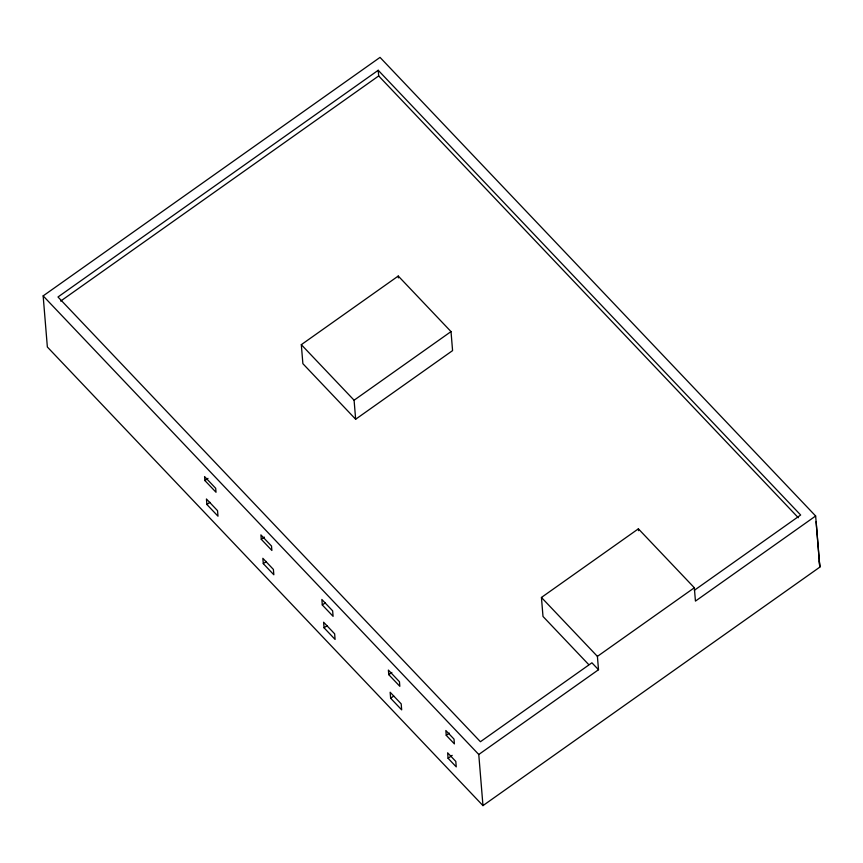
<?xml version="1.0" encoding="UTF-8"?>
<svg xmlns="http://www.w3.org/2000/svg" width="863" height="863" viewBox="0 0 863 863"><rect width="100%" height="100%" fill="white"/><g stroke="black" fill="none" stroke-linecap="round" stroke-linejoin="round"><path stroke-width="1.29" d="M43.15 295.89L380.033 57.39L815.643 515.998L819.85 567.11L482.967 805.611L47.357 347.002L43.15 295.89L478.771 754.489L482.967 805.611M694.337 590.292L800.659 515.017L378.221 70.281L57.983 296.991L480.421 741.727L591.921 662.795L598.501 669.731L478.771 754.489M60.647 301.101L378.684 75.944L378.221 70.281M301.316 344.671L398.253 276.041L451.015 331.597L452.579 350.605L355.653 419.235L302.881 363.679L301.316 344.671L354.089 400.216L355.653 419.235M204.898 480.562L204.574 476.581L215.685 488.285L216.02 492.255L204.898 480.562L207.994 478.372M354.089 400.216L451.015 331.597M206.893 504.499L206.44 498.987L217.541 510.669L217.994 516.193L206.893 504.499L209.979 502.32M261.284 539.299L260.917 534.898L271.521 546.052L271.877 550.465L261.284 539.299L264.369 537.11M263.291 563.647L262.848 558.307L273.398 569.418L273.841 574.769L263.291 563.647L266.376 561.468M322.298 604.974L321.856 599.472L332.643 610.842L333.096 616.333L322.298 604.974L325.394 602.784M324.067 627.822L323.603 622.212L334.639 633.82L335.092 639.429L324.067 627.822L327.153 625.632M388.76 674.65L388.393 670.087L399.461 681.738L399.828 686.301L388.76 674.65L391.856 672.46M390.648 698.243L390.152 692.245L401.187 703.863L401.683 709.871L390.648 698.243L393.733 696.063M588.728 664.607L543 616.462L541.435 597.455L638.372 528.836L694.337 587.757L695.438 601.101L815.643 515.998M446.247 735.308L445.847 730.519L454.003 739.095L454.402 743.895L446.247 735.308L449.332 733.119M448.08 758.275L447.638 752.827L455.804 761.425L456.247 766.873L448.08 758.275L452.201 755.352M598.501 669.731L597.412 656.387L694.337 587.757M819.289 560.918L819.785 567.153L816.118 521.694M378.684 75.944L798.34 517.757M541.435 597.455L597.412 656.387M638.372 528.836L638.523 530.68M398.253 276.041L398.404 277.886"/></g></svg>
